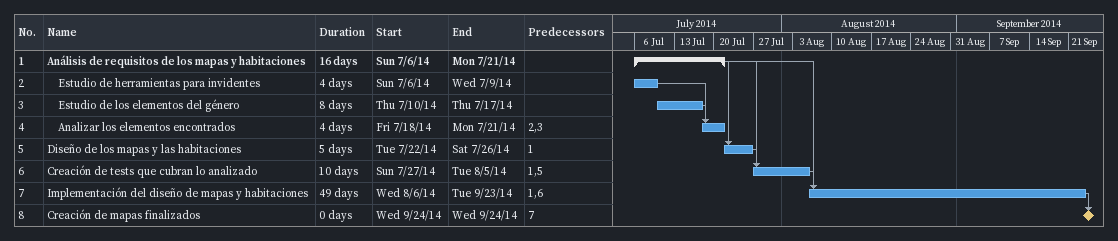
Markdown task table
| ID | Level | Task | Duration | Start | Finish | Predecessors |
|---|---|---|---|---|---|---|
| 1 | 1 | **Análisis de requisitos de los mapas y habitaciones** | 16d | 2014-07-06 | 2014-07-21 |  |
| 2 | 2 | Estudio de herramientas para invidentes | 4d | 2014-07-06 | 2014-07-09 |  |
| 3 | 2 | Estudio de los elementos del género | 8d | 2014-07-10 | 2014-07-17 |  |
| 4 | 2 | Analizar los elementos encontrados | 4d | 2014-07-18 | 2014-07-21 | 2, 3 |
| 5 | 1 | Diseño de los mapas y las habitaciones | 5d | 2014-07-22 | 2014-07-26 | 1 |
| 6 | 1 | Creación de tests que cubran lo analizado | 10d | 2014-07-27 | 2014-08-05 | 1, 5 |
| 7 | 1 | Implementación del diseño de mapas y habitaciones | 49d | 2014-08-06 | 2014-09-23 | 1, 6 |
| 8 | 1 | Creación de mapas finalizados | 0d | 2014-09-24 | 2014-09-24 | 7 |
